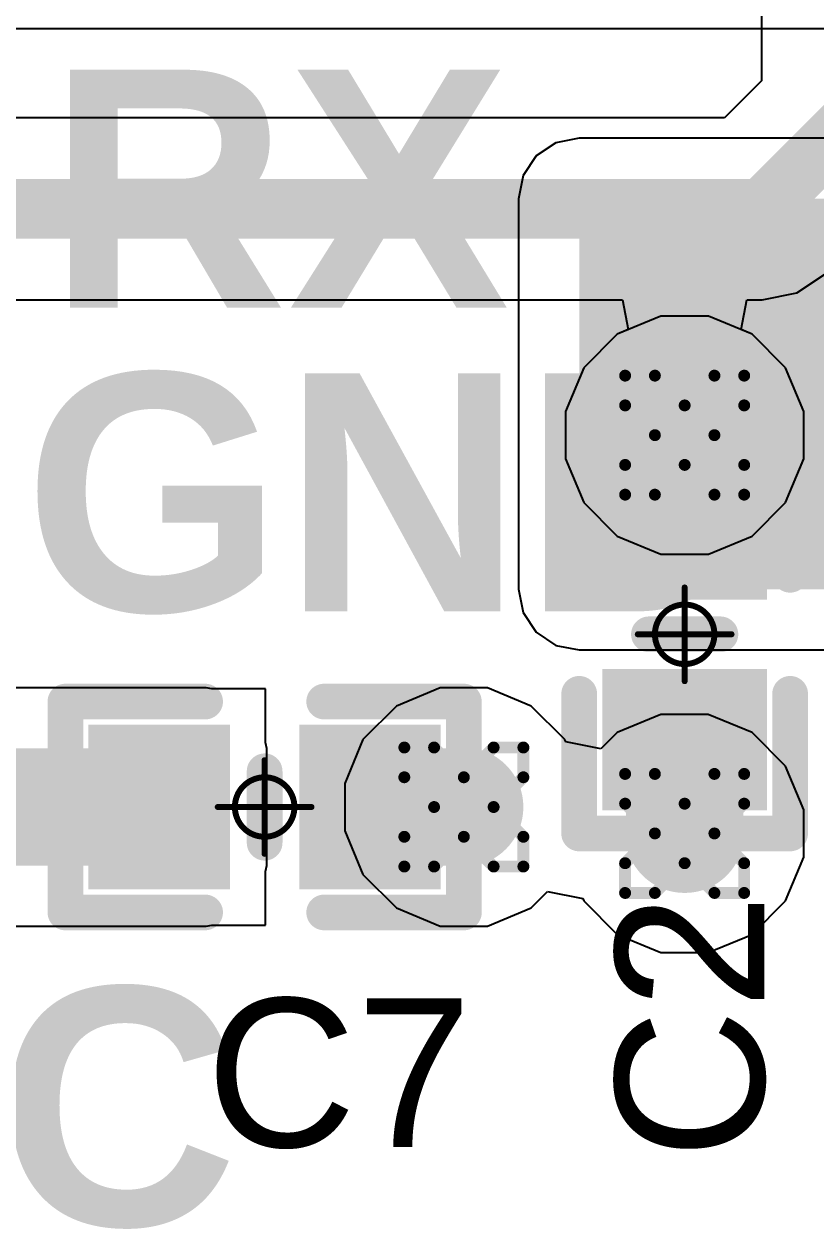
# Model space of a CAD drawing. Header units: inches. Extents: x -13 to 366, y -4 to 120.
# Drawn here: x -0.33 to 3.05, y 2.49 to 7.63 of the extents above; entities that cross this region are included whole.
import ezdxf

# ---------------------------------------------------------------- set-up
doc = ezdxf.new("R2010")
doc.units = ezdxf.units.IN
for name, color, linetype in [('Bottom Layer', 5, 'Continuous'), ('Drill Drawing', 1, 'Continuous'), ('GND', 16, 'Continuous'), ('Mechanical 15', 56, 'Continuous'), ('POWER', 76, 'Continuous'), ('Top Layer', 1, 'Continuous'), ('Top Overlay', 2, 'Continuous'), ('Top Paste', 8, 'Continuous'), ('Top Solder', 216, 'Continuous'), ('Via Holes', 16, 'Continuous')]:
    doc.layers.add(name, color=color, linetype=linetype)
doc.styles.add('Arial', font='', dxfattribs={"height": 0.2})
doc.styles.add('Arial_Bold', font='', dxfattribs={"height": 0.2})
doc.styles.get('Arial').set_extended_font_data('Arial')
doc.styles.get('Arial_Bold').set_extended_font_data('Arial', bold=True)

# ---------------------------------------------------------------- blocks, each defined once
blk = doc.blocks.new('C_0402_L_38')
at = {"layer": 'Top Layer'}
for points in [[(-0.6499986999999999, 0.2499995), (-0.2499995, 0.2499995), (-0.2499995, -0.2499995), (-0.6499986999999999, -0.2499995)], [(0.24991822, 0.24991822), (0.64991742, 0.24991822), (0.64991742, -0.25008078), (0.24991822, -0.25008078)]]:
    blk.add_hatch(color=1, dxfattribs=at).paths.add_polyline_path(points)
at = {"layer": 'Top Paste'}
for points in [[(-0.6499986999999999, 0.2499995), (-0.2499995, 0.2499995), (-0.2499995, -0.2499995), (-0.6499986999999999, -0.2499995)], [(0.24991822, 0.24991822), (0.64991742, 0.24991822), (0.64991742, -0.25008078), (0.24991822, -0.25008078)]]:
    blk.add_hatch(color=8, dxfattribs=at).paths.add_polyline_path(points)
at = {"layer": 'Top Solder'}
for points in [[(-0.7515987, 0.3515995), (-0.1483995, 0.3515995), (-0.1483995, -0.3515995), (-0.7515987, -0.3515995)], [(0.14831822, 0.35151822), (0.75151742, 0.35151822), (0.75151742, -0.35168078), (0.14831822, -0.35168078)]]:
    blk.add_hatch(color=216, dxfattribs=at).paths.add_polyline_path(points)
at = {"layer": 'Mechanical 15'}
for points in [[(0, -0.1999996, 0.0254, 0.0254, 0), (0, 0.1999996, 0.0254, 0.0254, 0)], [(-0.1999996, 0, 0.0254, 0.0254, 0), (0.1999996, 0, 0.0254, 0.0254, 0)]]:
    blk.add_lwpolyline(points, format="xyseb", dxfattribs=at)
for points in [[(-0.00635, 0.1999996, 0.0127, 0.0127, 1), (0.00635, 0.1999996, 0.0127, 0.0127, 1)], [(0.127, 0, 0.0254, 0.0254, 1), (-0.127, 0, 0.0254, 0.0254, 1)], [(-0.2063496, 0, 0.0127, 0.0127, 1), (-0.1936496, 0, 0.0127, 0.0127, 1)], [(-0.13335, 0, 0.0127, 0.0127, 1), (-0.12065, 0, 0.0127, 0.0127, 1)], [(0.12065, 0, 0.0127, 0.0127, 1), (0.13335, 0, 0.0127, 0.0127, 1)], [(0.1936496, 0, 0.0127, 0.0127, 1), (0.2063496, 0, 0.0127, 0.0127, 1)], [(-0.00635, -0.1999996, 0.0127, 0.0127, 1), (0.00635, -0.1999996, 0.0127, 0.0127, 1)]]:
    blk.add_lwpolyline(points, format="xyseb", close=True, dxfattribs=at)
at = {"layer": 'Top Overlay'}
for points in [[(-0.84991956, 0.44991782, 0.1524, 0.1524, 0), (-0.254, 0.44991782, 0.1524, 0.1524, 0)], [(-0.84991956, -0.44991782, 0.1524, 0.1524, 0), (-0.84991956, 0.44991782, 0.1524, 0.1524, 0)], [(0.254, 0.44991782, 0.1524, 0.1524, 0), (0.84991956, 0.44991782, 0.1524, 0.1524, 0)], [(0.84991956, -0.45008038, 0.1524, 0.1524, 0), (0.84991956, 0.44991782, 0.1524, 0.1524, 0)], [(0, -0.1524, 0.1524, 0.1524, 0), (0, 0.1524, 0.1524, 0.1524, 0)], [(-0.84991956, -0.44991782, 0.1524, 0.1524, 0), (-0.254, -0.44991782, 0.1524, 0.1524, 0)], [(-0.84991956, -0.44991782, 0.1524, 0.1524, 0), (-0.8497569999999999, -0.45008038, 0.1524, 0.1524, 0)], [(0.254, -0.44991782, 0.1524, 0.1524, 0), (0.84991956, -0.44991782, 0.1524, 0.1524, 0)]]:
    blk.add_lwpolyline(points, format="xyseb", dxfattribs=at)
for points in [[(-0.8880195599999998, 0.44991782, 0.0762, 0.0762, 1), (-0.81181956, 0.44991782, 0.0762, 0.0762, 1)], [(-0.8880195599999998, 0.44991782, 0.0762, 0.0762, 1), (-0.81181956, 0.44991782, 0.0762, 0.0762, 1)], [(-0.2921, 0.44991782, 0.0762, 0.0762, 1), (-0.2159, 0.44991782, 0.0762, 0.0762, 1)], [(0.2159, 0.44991782, 0.0762, 0.0762, 1), (0.2921, 0.44991782, 0.0762, 0.0762, 1)], [(0.81181956, 0.44991782, 0.0762, 0.0762, 1), (0.8880195599999998, 0.44991782, 0.0762, 0.0762, 1)], [(0.81181956, 0.44991782, 0.0762, 0.0762, 1), (0.8880195599999998, 0.44991782, 0.0762, 0.0762, 1)], [(-0.0381, 0.1524, 0.0762, 0.0762, 1), (0.0381, 0.1524, 0.0762, 0.0762, 1)], [(-0.0381, -0.1524, 0.0762, 0.0762, 1), (0.0381, -0.1524, 0.0762, 0.0762, 1)], [(-0.8880195599999998, -0.44991782, 0.0762, 0.0762, 1), (-0.81181956, -0.44991782, 0.0762, 0.0762, 1)], [(-0.8880195599999998, -0.44991782, 0.0762, 0.0762, 1), (-0.81181956, -0.44991782, 0.0762, 0.0762, 1)], [(-0.8880195599999998, -0.44991782, 0.0762, 0.0762, 1), (-0.81181956, -0.44991782, 0.0762, 0.0762, 1)], [(-0.8878569999999999, -0.45008038, 0.0762, 0.0762, 1), (-0.8116569999999999, -0.45008038, 0.0762, 0.0762, 1)], [(-0.2921, -0.44991782, 0.0762, 0.0762, 1), (-0.2159, -0.44991782, 0.0762, 0.0762, 1)], [(0.2159, -0.44991782, 0.0762, 0.0762, 1), (0.2921, -0.44991782, 0.0762, 0.0762, 1)], [(0.81181956, -0.44991782, 0.0762, 0.0762, 1), (0.8880195599999998, -0.44991782, 0.0762, 0.0762, 1)], [(0.81181956, -0.45008038, 0.0762, 0.0762, 1), (0.8880195599999998, -0.45008038, 0.0762, 0.0762, 1)]]:
    blk.add_lwpolyline(points, format="xyseb", close=True, dxfattribs=at)
blk = doc.blocks.new('C_0402_L_39')
at = {"layer": 'Top Layer'}
for points in [[(-0.6499986999999999, 0.2499995), (-0.2499995, 0.2499995), (-0.2499995, -0.2499995), (-0.6499986999999999, -0.2499995)], [(0.24991822, 0.24991822), (0.64991742, 0.24991822), (0.64991742, -0.25008078), (0.24991822, -0.25008078)]]:
    blk.add_hatch(color=1, dxfattribs=at).paths.add_polyline_path(points)
at = {"layer": 'Top Paste'}
for points in [[(-0.6499986999999999, 0.2499995), (-0.2499995, 0.2499995), (-0.2499995, -0.2499995), (-0.6499986999999999, -0.2499995)], [(0.24991822, 0.24991822), (0.64991742, 0.24991822), (0.64991742, -0.25008078), (0.24991822, -0.25008078)]]:
    blk.add_hatch(color=8, dxfattribs=at).paths.add_polyline_path(points)
at = {"layer": 'Top Solder'}
for points in [[(-0.7515987, 0.3515995), (-0.1483995, 0.3515995), (-0.1483995, -0.3515995), (-0.7515987, -0.3515995)], [(0.14831822, 0.35151822), (0.75151742, 0.35151822), (0.75151742, -0.35168078), (0.14831822, -0.35168078)]]:
    blk.add_hatch(color=216, dxfattribs=at).paths.add_polyline_path(points)
at = {"layer": 'Mechanical 15'}
for points in [[(0, -0.1999996, 0.0254, 0.0254, 0), (0, 0.1999996, 0.0254, 0.0254, 0)], [(0.1999996, 0, 0.0254, 0.0254, 0), (-0.1999996, 0, 0.0254, 0.0254, 0)]]:
    blk.add_lwpolyline(points, format="xyseb", dxfattribs=at)
for points in [[(-0.00635, 0.1999996, 0.0127, 0.0127, 1), (0.00635, 0.1999996, 0.0127, 0.0127, 1)], [(0.127, 0, 0.0254, 0.0254, 1), (-0.127, 0, 0.0254, 0.0254, 1)], [(-0.2063496, 0, 0.0127, 0.0127, 1), (-0.1936496, 0, 0.0127, 0.0127, 1)], [(-0.13335, 0, 0.0127, 0.0127, 1), (-0.12065, 0, 0.0127, 0.0127, 1)], [(0.12065, 0, 0.0127, 0.0127, 1), (0.13335, 0, 0.0127, 0.0127, 1)], [(0.1936496, 0, 0.0127, 0.0127, 1), (0.2063496, 0, 0.0127, 0.0127, 1)], [(-0.00635, -0.1999996, 0.0127, 0.0127, 1), (0.00635, -0.1999996, 0.0127, 0.0127, 1)]]:
    blk.add_lwpolyline(points, format="xyseb", close=True, dxfattribs=at)
at = {"layer": 'Top Overlay'}
for points in [[(-0.254, 0.44991782, 0.1524, 0.1524, 0), (-0.84991956, 0.44991782, 0.1524, 0.1524, 0)], [(-0.84991956, -0.44991782, 0.1524, 0.1524, 0), (-0.84991956, 0.44991782, 0.1524, 0.1524, 0)], [(0.84991956, 0.44991782, 0.1524, 0.1524, 0), (0.254, 0.44991782, 0.1524, 0.1524, 0)], [(0.84991956, -0.45008038, 0.1524, 0.1524, 0), (0.84991956, 0.44991782, 0.1524, 0.1524, 0)], [(0, -0.1524, 0.1524, 0.1524, 0), (0, 0.1524, 0.1524, 0.1524, 0)], [(-0.254, -0.44991782, 0.1524, 0.1524, 0), (-0.84991956, -0.44991782, 0.1524, 0.1524, 0)], [(-0.8497569999999999, -0.45008038, 0.1524, 0.1524, 0), (-0.84991956, -0.44991782, 0.1524, 0.1524, 0)], [(0.84991956, -0.44991782, 0.1524, 0.1524, 0), (0.254, -0.44991782, 0.1524, 0.1524, 0)]]:
    blk.add_lwpolyline(points, format="xyseb", dxfattribs=at)
for points in [[(-0.8880195599999998, 0.44991782, 0.0762, 0.0762, 1), (-0.81181956, 0.44991782, 0.0762, 0.0762, 1)], [(-0.8880195599999998, 0.44991782, 0.0762, 0.0762, 1), (-0.81181956, 0.44991782, 0.0762, 0.0762, 1)], [(-0.2921, 0.44991782, 0.0762, 0.0762, 1), (-0.2159, 0.44991782, 0.0762, 0.0762, 1)], [(0.2159, 0.44991782, 0.0762, 0.0762, 1), (0.2921, 0.44991782, 0.0762, 0.0762, 1)], [(0.81181956, 0.44991782, 0.0762, 0.0762, 1), (0.8880195599999998, 0.44991782, 0.0762, 0.0762, 1)], [(0.81181956, 0.44991782, 0.0762, 0.0762, 1), (0.8880195599999998, 0.44991782, 0.0762, 0.0762, 1)], [(-0.0381, 0.1524, 0.0762, 0.0762, 1), (0.0381, 0.1524, 0.0762, 0.0762, 1)], [(-0.0381, -0.1524, 0.0762, 0.0762, 1), (0.0381, -0.1524, 0.0762, 0.0762, 1)], [(-0.8880195599999998, -0.44991782, 0.0762, 0.0762, 1), (-0.81181956, -0.44991782, 0.0762, 0.0762, 1)], [(-0.8880195599999998, -0.44991782, 0.0762, 0.0762, 1), (-0.81181956, -0.44991782, 0.0762, 0.0762, 1)], [(-0.8880195599999998, -0.44991782, 0.0762, 0.0762, 1), (-0.81181956, -0.44991782, 0.0762, 0.0762, 1)], [(-0.8878569999999999, -0.45008038, 0.0762, 0.0762, 1), (-0.8116569999999999, -0.45008038, 0.0762, 0.0762, 1)], [(-0.2921, -0.44991782, 0.0762, 0.0762, 1), (-0.2159, -0.44991782, 0.0762, 0.0762, 1)], [(0.2159, -0.44991782, 0.0762, 0.0762, 1), (0.2921, -0.44991782, 0.0762, 0.0762, 1)], [(0.81181956, -0.44991782, 0.0762, 0.0762, 1), (0.8880195599999998, -0.44991782, 0.0762, 0.0762, 1)], [(0.81181956, -0.45008038, 0.0762, 0.0762, 1), (0.8880195599999998, -0.45008038, 0.0762, 0.0762, 1)]]:
    blk.add_lwpolyline(points, format="xyseb", close=True, dxfattribs=at)

msp = doc.modelspace()

# ---------------------------------------------------------------- hatches: boundary and pattern name
at = {"layer": 'Bottom Layer'}
h = msp.add_hatch(color=5, dxfattribs=at)
edge = h.paths.add_edge_path()
edge.add_arc((2.49290332, 5.879533579999999), 0.254, 0, 360)
h = msp.add_hatch(color=5, dxfattribs=at)
edge = h.paths.add_edge_path()
edge.add_arc((1.55090622, 4.292518719999999), 0.254, 0, 360)
h = msp.add_hatch(color=5, dxfattribs=at)
edge = h.paths.add_edge_path()
edge.add_arc((2.49282204, 4.17977574), 0.254, 0, 360)
at = {"layer": 'GND'}
h = msp.add_hatch(color=16, dxfattribs=at)
edge = h.paths.add_edge_path()
edge.add_arc((2.49290332, 5.879533579999999), 0.254, 0, 360)
h = msp.add_hatch(color=16, dxfattribs=at)
edge = h.paths.add_edge_path()
edge.add_arc((1.55090622, 4.292518719999999), 0.254, 0, 360)
h = msp.add_hatch(color=16, dxfattribs=at)
edge = h.paths.add_edge_path()
edge.add_arc((2.49282204, 4.17977574), 0.254, 0, 360)
at = {"layer": 'POWER'}
h = msp.add_hatch(color=76, dxfattribs=at)
edge = h.paths.add_edge_path()
edge.add_arc((2.49290332, 5.879533579999999), 0.254, 0, 360)
h = msp.add_hatch(color=76, dxfattribs=at)
edge = h.paths.add_edge_path()
edge.add_arc((1.55090622, 4.292518719999999), 0.254, 0, 360)
h = msp.add_hatch(color=76, dxfattribs=at)
edge = h.paths.add_edge_path()
edge.add_arc((2.49282204, 4.17977574), 0.254, 0, 360)
at = {"layer": 'Top Layer'}
for points in [[(2.04290422, 5.22174724), (6.09841554, 5.22174724), (6.09841554, 6.888515559999999), (2.04290422, 6.888515559999999)], [(2.742819, 4.77969326), (2.24282, 4.77969326), (2.24282, 4.17977574), (2.742819, 4.17977574)], [(-1.52512522, 4.0426005), (0.4510659, 4.0426005), (0.4510659, 4.5425995), (-1.52512522, 4.5425995)], [(0.9509887, 4.54251568), (0.9509887, 4.042516679999999), (1.55090622, 4.042516679999999), (1.55090622, 4.54251568)]]:
    msp.add_hatch(color=1, dxfattribs=at).paths.add_polyline_path(points)
h = msp.add_hatch(color=1, dxfattribs=at)
edge = h.paths.add_edge_path()
edge.add_arc((2.49290332, 5.879533579999999), 0.254, 0, 360)
h = msp.add_hatch(color=1, dxfattribs=at)
edge = h.paths.add_edge_path()
edge.add_arc((1.55090622, 4.292518719999999), 0.254, 0, 360)
h = msp.add_hatch(color=1, dxfattribs=at)
edge = h.paths.add_edge_path()
edge.add_arc((2.49282204, 4.17977574), 0.254, 0, 360)
at = {"layer": 'Via Holes'}
h = msp.add_hatch(color=7, dxfattribs=at)
edge = h.paths.add_edge_path()
edge.add_arc((2.49290332, 5.879533579999999), 0.127, 0, 360)
h = msp.add_hatch(color=7, dxfattribs=at)
edge = h.paths.add_edge_path()
edge.add_arc((1.55090622, 4.292518719999999), 0.127, 0, 360)
h = msp.add_hatch(color=7, dxfattribs=at)
edge = h.paths.add_edge_path()
edge.add_arc((2.49282204, 4.17977574), 0.127, 0, 360)

# ---------------------------------------------------------------- linework, layer by layer
at = {"layer": 'Bottom Layer'}
for p, q in [((2.8204541, 7.9681197), (2.8204541, 7.391908)), ((2.8204541, 7.391908), (2.66231116, 7.23376506)), ((2.66231116, 7.23376506), (-0.87876126, 7.23376506)), ((2.9718762, 6.486405619999999), (3.09790338, 6.57061424)), ((2.82321762, 6.456834939999999), (2.9718762, 6.486405619999999)), ((-0.87876126, 6.456834939999999), (2.22729552, 6.456834939999999)), ((2.22729552, 6.456834939999999), (2.25255582, 6.32983494)), ((2.73325082, 6.32983494), (2.75851112, 6.456834939999999)), ((2.75851112, 6.456834939999999), (2.82321762, 6.456834939999999)), ((2.25255582, 6.32983494), (2.20514418, 6.31019566)), ((2.78066246, 6.31019566), (2.73325082, 6.32983494)), ((2.20514418, 6.31019566), (2.06224124, 6.167292719999999)), ((2.9235654, 6.167292719999999), (2.78066246, 6.31019566)), ((2.06224124, 6.167292719999999), (1.98490332, 5.98057986)), ((3.00090332, 5.98057986), (2.9235654, 6.167292719999999)), ((1.98490332, 5.98057986), (1.98490332, 5.778487299999999)), ((3.00090332, 5.778487299999999), (3.00090332, 5.98057986)), ((1.98490332, 5.778487299999999), (2.06224124, 5.59177444)), ((2.9235654, 5.59177444), (3.00090332, 5.778487299999999)), ((2.06224124, 5.59177444), (2.20514418, 5.4488715)), ((2.78066246, 5.4488715), (2.9235654, 5.59177444)), ((2.20514418, 5.4488715), (2.39185704, 5.371533579999999)), ((2.5939496, 5.371533579999999), (2.78066246, 5.4488715)), ((2.39185704, 5.371533579999999), (2.5939496, 5.371533579999999))]:
    msp.add_line(p, q, dxfattribs=at)
for points in [[(2.82321762, 6.8453, 0.254, 0.254, 0), (3.208919159999999, 7.23100154, 0.254, 0.254, 0)], [(-1.52512522, 6.8453, 0.254, 0.254, 0), (2.82321762, 6.8453, 0.254, 0.254, 0)]]:
    msp.add_lwpolyline(points, format="xyseb", dxfattribs=at)
msp.add_lwpolyline([(2.75971762, 6.8453, 0.127, 0.127, 1), (2.88671762, 6.8453, 0.127, 0.127, 1)], format="xyseb", close=True, dxfattribs=at)
msp.add_lwpolyline([(2.75971762, 6.8453, 0.127, 0.127, 1), (2.88671762, 6.8453, 0.127, 0.127, 1)], format="xyseb", close=True, dxfattribs=at)
at = {"layer": 'Drill Drawing'}
for points in [[(2.23890332, 6.00653358, 0.0508, 0.0508, 0), (2.23890332, 6.133533579999999, 0.0508, 0.0508, 0)], [(2.23890332, 6.133533579999999, 0.0508, 0.0508, 0), (2.36590332, 6.133533579999999, 0.0508, 0.0508, 0)], [(2.36590332, 6.133533579999999, 0.0508, 0.0508, 0), (2.49290332, 6.00653358, 0.0508, 0.0508, 0)], [(2.49290332, 6.00653358, 0.0508, 0.0508, 0), (2.61990332, 6.133533579999999, 0.0508, 0.0508, 0)], [(2.61990332, 6.133533579999999, 0.0508, 0.0508, 0), (2.74690332, 6.133533579999999, 0.0508, 0.0508, 0)], [(2.74690332, 6.00653358, 0.0508, 0.0508, 0), (2.74690332, 6.133533579999999, 0.0508, 0.0508, 0)], [(2.23890332, 6.00653358, 0.0508, 0.0508, 0), (2.36590332, 5.879533579999999, 0.0508, 0.0508, 0)], [(2.61990332, 5.879533579999999, 0.0508, 0.0508, 0), (2.74690332, 6.00653358, 0.0508, 0.0508, 0)], [(2.23890332, 5.75253358, 0.0508, 0.0508, 0), (2.36590332, 5.879533579999999, 0.0508, 0.0508, 0)], [(2.61990332, 5.879533579999999, 0.0508, 0.0508, 0), (2.74690332, 5.75253358, 0.0508, 0.0508, 0)], [(2.23890332, 5.62553358, 0.0508, 0.0508, 0), (2.23890332, 5.75253358, 0.0508, 0.0508, 0)], [(2.36590332, 5.62553358, 0.0508, 0.0508, 0), (2.49290332, 5.75253358, 0.0508, 0.0508, 0)], [(2.49290332, 5.75253358, 0.0508, 0.0508, 0), (2.61990332, 5.62553358, 0.0508, 0.0508, 0)], [(2.74690332, 5.62553358, 0.0508, 0.0508, 0), (2.74690332, 5.75253358, 0.0508, 0.0508, 0)], [(2.23890332, 5.62553358, 0.0508, 0.0508, 0), (2.36590332, 5.62553358, 0.0508, 0.0508, 0)], [(2.61990332, 5.62553358, 0.0508, 0.0508, 0), (2.74690332, 5.62553358, 0.0508, 0.0508, 0)], [(1.29690622, 4.41951872, 0.0508, 0.0508, 0), (1.29690622, 4.54651872, 0.0508, 0.0508, 0)], [(1.29690622, 4.54651872, 0.0508, 0.0508, 0), (1.42390622, 4.54651872, 0.0508, 0.0508, 0)], [(1.42390622, 4.54651872, 0.0508, 0.0508, 0), (1.55090622, 4.41951872, 0.0508, 0.0508, 0)], [(1.55090622, 4.41951872, 0.0508, 0.0508, 0), (1.67790622, 4.54651872, 0.0508, 0.0508, 0)], [(1.67790622, 4.54651872, 0.0508, 0.0508, 0), (1.80490622, 4.54651872, 0.0508, 0.0508, 0)], [(1.80490622, 4.41951872, 0.0508, 0.0508, 0), (1.80490622, 4.54651872, 0.0508, 0.0508, 0)], [(1.29690622, 4.41951872, 0.0508, 0.0508, 0), (1.42390622, 4.292518719999999, 0.0508, 0.0508, 0)], [(1.67790622, 4.292518719999999, 0.0508, 0.0508, 0), (1.80490622, 4.41951872, 0.0508, 0.0508, 0)], [(2.23882204, 4.306775739999999, 0.0508, 0.0508, 0), (2.23882204, 4.43377574, 0.0508, 0.0508, 0)], [(2.23882204, 4.43377574, 0.0508, 0.0508, 0), (2.36582204, 4.43377574, 0.0508, 0.0508, 0)], [(2.36582204, 4.43377574, 0.0508, 0.0508, 0), (2.49282204, 4.306775739999999, 0.0508, 0.0508, 0)], [(2.49282204, 4.306775739999999, 0.0508, 0.0508, 0), (2.61982204, 4.43377574, 0.0508, 0.0508, 0)], [(2.61982204, 4.43377574, 0.0508, 0.0508, 0), (2.74682204, 4.43377574, 0.0508, 0.0508, 0)], [(2.74682204, 4.306775739999999, 0.0508, 0.0508, 0), (2.74682204, 4.43377574, 0.0508, 0.0508, 0)], [(2.23882204, 4.306775739999999, 0.0508, 0.0508, 0), (2.36582204, 4.17977574, 0.0508, 0.0508, 0)], [(2.61982204, 4.17977574, 0.0508, 0.0508, 0), (2.74682204, 4.306775739999999, 0.0508, 0.0508, 0)], [(1.29690622, 4.16551872, 0.0508, 0.0508, 0), (1.42390622, 4.292518719999999, 0.0508, 0.0508, 0)], [(1.67790622, 4.292518719999999, 0.0508, 0.0508, 0), (1.80490622, 4.16551872, 0.0508, 0.0508, 0)], [(1.29690622, 4.03851872, 0.0508, 0.0508, 0), (1.29690622, 4.16551872, 0.0508, 0.0508, 0)], [(1.42390622, 4.03851872, 0.0508, 0.0508, 0), (1.55090622, 4.16551872, 0.0508, 0.0508, 0)], [(1.55090622, 4.16551872, 0.0508, 0.0508, 0), (1.67790622, 4.03851872, 0.0508, 0.0508, 0)], [(1.80490622, 4.03851872, 0.0508, 0.0508, 0), (1.80490622, 4.16551872, 0.0508, 0.0508, 0)], [(2.23882204, 4.05277574, 0.0508, 0.0508, 0), (2.36582204, 4.17977574, 0.0508, 0.0508, 0)], [(2.61982204, 4.17977574, 0.0508, 0.0508, 0), (2.74682204, 4.05277574, 0.0508, 0.0508, 0)], [(1.29690622, 4.03851872, 0.0508, 0.0508, 0), (1.42390622, 4.03851872, 0.0508, 0.0508, 0)], [(1.67790622, 4.03851872, 0.0508, 0.0508, 0), (1.80490622, 4.03851872, 0.0508, 0.0508, 0)], [(2.23882204, 3.92577574, 0.0508, 0.0508, 0), (2.23882204, 4.05277574, 0.0508, 0.0508, 0)], [(2.36582204, 3.92577574, 0.0508, 0.0508, 0), (2.49282204, 4.05277574, 0.0508, 0.0508, 0)], [(2.49282204, 4.05277574, 0.0508, 0.0508, 0), (2.61982204, 3.92577574, 0.0508, 0.0508, 0)], [(2.74682204, 3.92577574, 0.0508, 0.0508, 0), (2.74682204, 4.05277574, 0.0508, 0.0508, 0)], [(2.23882204, 3.92577574, 0.0508, 0.0508, 0), (2.36582204, 3.92577574, 0.0508, 0.0508, 0)], [(2.61982204, 3.92577574, 0.0508, 0.0508, 0), (2.74682204, 3.92577574, 0.0508, 0.0508, 0)]]:
    msp.add_lwpolyline(points, format="xyseb", dxfattribs=at)
for points in [[(2.22620332, 6.133533579999999, 0.0254, 0.0254, 1), (2.25160332, 6.133533579999999, 0.0254, 0.0254, 1)], [(2.22620332, 6.133533579999999, 0.0254, 0.0254, 1), (2.25160332, 6.133533579999999, 0.0254, 0.0254, 1)], [(2.35320332, 6.133533579999999, 0.0254, 0.0254, 1), (2.37860332, 6.133533579999999, 0.0254, 0.0254, 1)], [(2.35320332, 6.133533579999999, 0.0254, 0.0254, 1), (2.37860332, 6.133533579999999, 0.0254, 0.0254, 1)], [(2.60720332, 6.133533579999999, 0.0254, 0.0254, 1), (2.63260332, 6.133533579999999, 0.0254, 0.0254, 1)], [(2.60720332, 6.133533579999999, 0.0254, 0.0254, 1), (2.63260332, 6.133533579999999, 0.0254, 0.0254, 1)], [(2.73420332, 6.133533579999999, 0.0254, 0.0254, 1), (2.75960332, 6.133533579999999, 0.0254, 0.0254, 1)], [(2.73420332, 6.133533579999999, 0.0254, 0.0254, 1), (2.75960332, 6.133533579999999, 0.0254, 0.0254, 1)], [(2.22620332, 6.00653358, 0.0254, 0.0254, 1), (2.25160332, 6.00653358, 0.0254, 0.0254, 1)], [(2.22620332, 6.00653358, 0.0254, 0.0254, 1), (2.25160332, 6.00653358, 0.0254, 0.0254, 1)], [(2.48020332, 6.00653358, 0.0254, 0.0254, 1), (2.50560332, 6.00653358, 0.0254, 0.0254, 1)], [(2.48020332, 6.00653358, 0.0254, 0.0254, 1), (2.50560332, 6.00653358, 0.0254, 0.0254, 1)], [(2.73420332, 6.00653358, 0.0254, 0.0254, 1), (2.75960332, 6.00653358, 0.0254, 0.0254, 1)], [(2.73420332, 6.00653358, 0.0254, 0.0254, 1), (2.75960332, 6.00653358, 0.0254, 0.0254, 1)], [(2.35320332, 5.879533579999999, 0.0254, 0.0254, 1), (2.37860332, 5.879533579999999, 0.0254, 0.0254, 1)], [(2.35320332, 5.879533579999999, 0.0254, 0.0254, 1), (2.37860332, 5.879533579999999, 0.0254, 0.0254, 1)], [(2.60720332, 5.879533579999999, 0.0254, 0.0254, 1), (2.63260332, 5.879533579999999, 0.0254, 0.0254, 1)], [(2.60720332, 5.879533579999999, 0.0254, 0.0254, 1), (2.63260332, 5.879533579999999, 0.0254, 0.0254, 1)], [(2.22620332, 5.75253358, 0.0254, 0.0254, 1), (2.25160332, 5.75253358, 0.0254, 0.0254, 1)], [(2.22620332, 5.75253358, 0.0254, 0.0254, 1), (2.25160332, 5.75253358, 0.0254, 0.0254, 1)], [(2.48020332, 5.75253358, 0.0254, 0.0254, 1), (2.50560332, 5.75253358, 0.0254, 0.0254, 1)], [(2.48020332, 5.75253358, 0.0254, 0.0254, 1), (2.50560332, 5.75253358, 0.0254, 0.0254, 1)], [(2.73420332, 5.75253358, 0.0254, 0.0254, 1), (2.75960332, 5.75253358, 0.0254, 0.0254, 1)], [(2.73420332, 5.75253358, 0.0254, 0.0254, 1), (2.75960332, 5.75253358, 0.0254, 0.0254, 1)], [(2.22620332, 5.62553358, 0.0254, 0.0254, 1), (2.25160332, 5.62553358, 0.0254, 0.0254, 1)], [(2.22620332, 5.62553358, 0.0254, 0.0254, 1), (2.25160332, 5.62553358, 0.0254, 0.0254, 1)], [(2.35320332, 5.62553358, 0.0254, 0.0254, 1), (2.37860332, 5.62553358, 0.0254, 0.0254, 1)], [(2.35320332, 5.62553358, 0.0254, 0.0254, 1), (2.37860332, 5.62553358, 0.0254, 0.0254, 1)], [(2.60720332, 5.62553358, 0.0254, 0.0254, 1), (2.63260332, 5.62553358, 0.0254, 0.0254, 1)], [(2.60720332, 5.62553358, 0.0254, 0.0254, 1), (2.63260332, 5.62553358, 0.0254, 0.0254, 1)], [(2.73420332, 5.62553358, 0.0254, 0.0254, 1), (2.75960332, 5.62553358, 0.0254, 0.0254, 1)], [(2.73420332, 5.62553358, 0.0254, 0.0254, 1), (2.75960332, 5.62553358, 0.0254, 0.0254, 1)], [(1.28420622, 4.54651872, 0.0254, 0.0254, 1), (1.30960622, 4.54651872, 0.0254, 0.0254, 1)], [(1.28420622, 4.54651872, 0.0254, 0.0254, 1), (1.30960622, 4.54651872, 0.0254, 0.0254, 1)], [(1.41120622, 4.54651872, 0.0254, 0.0254, 1), (1.43660622, 4.54651872, 0.0254, 0.0254, 1)], [(1.41120622, 4.54651872, 0.0254, 0.0254, 1), (1.43660622, 4.54651872, 0.0254, 0.0254, 1)], [(1.66520622, 4.54651872, 0.0254, 0.0254, 1), (1.69060622, 4.54651872, 0.0254, 0.0254, 1)], [(1.66520622, 4.54651872, 0.0254, 0.0254, 1), (1.69060622, 4.54651872, 0.0254, 0.0254, 1)], [(1.79220622, 4.54651872, 0.0254, 0.0254, 1), (1.81760622, 4.54651872, 0.0254, 0.0254, 1)], [(1.79220622, 4.54651872, 0.0254, 0.0254, 1), (1.81760622, 4.54651872, 0.0254, 0.0254, 1)], [(1.28420622, 4.41951872, 0.0254, 0.0254, 1), (1.30960622, 4.41951872, 0.0254, 0.0254, 1)], [(1.28420622, 4.41951872, 0.0254, 0.0254, 1), (1.30960622, 4.41951872, 0.0254, 0.0254, 1)], [(1.53820622, 4.41951872, 0.0254, 0.0254, 1), (1.56360622, 4.41951872, 0.0254, 0.0254, 1)], [(1.53820622, 4.41951872, 0.0254, 0.0254, 1), (1.56360622, 4.41951872, 0.0254, 0.0254, 1)], [(1.79220622, 4.41951872, 0.0254, 0.0254, 1), (1.81760622, 4.41951872, 0.0254, 0.0254, 1)], [(1.79220622, 4.41951872, 0.0254, 0.0254, 1), (1.81760622, 4.41951872, 0.0254, 0.0254, 1)], [(2.22612204, 4.43377574, 0.0254, 0.0254, 1), (2.25152204, 4.43377574, 0.0254, 0.0254, 1)], [(2.22612204, 4.43377574, 0.0254, 0.0254, 1), (2.25152204, 4.43377574, 0.0254, 0.0254, 1)], [(2.35312204, 4.43377574, 0.0254, 0.0254, 1), (2.37852204, 4.43377574, 0.0254, 0.0254, 1)], [(2.35312204, 4.43377574, 0.0254, 0.0254, 1), (2.37852204, 4.43377574, 0.0254, 0.0254, 1)], [(2.60712204, 4.43377574, 0.0254, 0.0254, 1), (2.63252204, 4.43377574, 0.0254, 0.0254, 1)], [(2.60712204, 4.43377574, 0.0254, 0.0254, 1), (2.63252204, 4.43377574, 0.0254, 0.0254, 1)], [(2.73412204, 4.43377574, 0.0254, 0.0254, 1), (2.75952204, 4.43377574, 0.0254, 0.0254, 1)], [(2.73412204, 4.43377574, 0.0254, 0.0254, 1), (2.75952204, 4.43377574, 0.0254, 0.0254, 1)], [(2.22612204, 4.306775739999999, 0.0254, 0.0254, 1), (2.25152204, 4.306775739999999, 0.0254, 0.0254, 1)], [(2.22612204, 4.306775739999999, 0.0254, 0.0254, 1), (2.25152204, 4.306775739999999, 0.0254, 0.0254, 1)], [(2.48012204, 4.306775739999999, 0.0254, 0.0254, 1), (2.50552204, 4.306775739999999, 0.0254, 0.0254, 1)], [(2.48012204, 4.306775739999999, 0.0254, 0.0254, 1), (2.50552204, 4.306775739999999, 0.0254, 0.0254, 1)], [(2.73412204, 4.306775739999999, 0.0254, 0.0254, 1), (2.75952204, 4.306775739999999, 0.0254, 0.0254, 1)], [(2.73412204, 4.306775739999999, 0.0254, 0.0254, 1), (2.75952204, 4.306775739999999, 0.0254, 0.0254, 1)], [(1.41120622, 4.292518719999999, 0.0254, 0.0254, 1), (1.43660622, 4.292518719999999, 0.0254, 0.0254, 1)], [(1.41120622, 4.292518719999999, 0.0254, 0.0254, 1), (1.43660622, 4.292518719999999, 0.0254, 0.0254, 1)], [(1.66520622, 4.292518719999999, 0.0254, 0.0254, 1), (1.69060622, 4.292518719999999, 0.0254, 0.0254, 1)], [(1.66520622, 4.292518719999999, 0.0254, 0.0254, 1), (1.69060622, 4.292518719999999, 0.0254, 0.0254, 1)], [(1.28420622, 4.16551872, 0.0254, 0.0254, 1), (1.30960622, 4.16551872, 0.0254, 0.0254, 1)], [(1.28420622, 4.16551872, 0.0254, 0.0254, 1), (1.30960622, 4.16551872, 0.0254, 0.0254, 1)], [(1.53820622, 4.16551872, 0.0254, 0.0254, 1), (1.56360622, 4.16551872, 0.0254, 0.0254, 1)], [(1.53820622, 4.16551872, 0.0254, 0.0254, 1), (1.56360622, 4.16551872, 0.0254, 0.0254, 1)], [(1.79220622, 4.16551872, 0.0254, 0.0254, 1), (1.81760622, 4.16551872, 0.0254, 0.0254, 1)], [(1.79220622, 4.16551872, 0.0254, 0.0254, 1), (1.81760622, 4.16551872, 0.0254, 0.0254, 1)], [(2.35312204, 4.17977574, 0.0254, 0.0254, 1), (2.37852204, 4.17977574, 0.0254, 0.0254, 1)], [(2.35312204, 4.17977574, 0.0254, 0.0254, 1), (2.37852204, 4.17977574, 0.0254, 0.0254, 1)], [(2.60712204, 4.17977574, 0.0254, 0.0254, 1), (2.63252204, 4.17977574, 0.0254, 0.0254, 1)], [(2.60712204, 4.17977574, 0.0254, 0.0254, 1), (2.63252204, 4.17977574, 0.0254, 0.0254, 1)], [(1.28420622, 4.03851872, 0.0254, 0.0254, 1), (1.30960622, 4.03851872, 0.0254, 0.0254, 1)], [(1.28420622, 4.03851872, 0.0254, 0.0254, 1), (1.30960622, 4.03851872, 0.0254, 0.0254, 1)], [(1.41120622, 4.03851872, 0.0254, 0.0254, 1), (1.43660622, 4.03851872, 0.0254, 0.0254, 1)], [(1.41120622, 4.03851872, 0.0254, 0.0254, 1), (1.43660622, 4.03851872, 0.0254, 0.0254, 1)], [(1.66520622, 4.03851872, 0.0254, 0.0254, 1), (1.69060622, 4.03851872, 0.0254, 0.0254, 1)], [(1.66520622, 4.03851872, 0.0254, 0.0254, 1), (1.69060622, 4.03851872, 0.0254, 0.0254, 1)], [(1.79220622, 4.03851872, 0.0254, 0.0254, 1), (1.81760622, 4.03851872, 0.0254, 0.0254, 1)], [(1.79220622, 4.03851872, 0.0254, 0.0254, 1), (1.81760622, 4.03851872, 0.0254, 0.0254, 1)], [(2.22612204, 4.05277574, 0.0254, 0.0254, 1), (2.25152204, 4.05277574, 0.0254, 0.0254, 1)], [(2.22612204, 4.05277574, 0.0254, 0.0254, 1), (2.25152204, 4.05277574, 0.0254, 0.0254, 1)], [(2.48012204, 4.05277574, 0.0254, 0.0254, 1), (2.50552204, 4.05277574, 0.0254, 0.0254, 1)], [(2.48012204, 4.05277574, 0.0254, 0.0254, 1), (2.50552204, 4.05277574, 0.0254, 0.0254, 1)], [(2.73412204, 4.05277574, 0.0254, 0.0254, 1), (2.75952204, 4.05277574, 0.0254, 0.0254, 1)], [(2.73412204, 4.05277574, 0.0254, 0.0254, 1), (2.75952204, 4.05277574, 0.0254, 0.0254, 1)], [(2.22612204, 3.92577574, 0.0254, 0.0254, 1), (2.25152204, 3.92577574, 0.0254, 0.0254, 1)], [(2.22612204, 3.92577574, 0.0254, 0.0254, 1), (2.25152204, 3.92577574, 0.0254, 0.0254, 1)], [(2.35312204, 3.92577574, 0.0254, 0.0254, 1), (2.37852204, 3.92577574, 0.0254, 0.0254, 1)], [(2.35312204, 3.92577574, 0.0254, 0.0254, 1), (2.37852204, 3.92577574, 0.0254, 0.0254, 1)], [(2.60712204, 3.92577574, 0.0254, 0.0254, 1), (2.63252204, 3.92577574, 0.0254, 0.0254, 1)], [(2.60712204, 3.92577574, 0.0254, 0.0254, 1), (2.63252204, 3.92577574, 0.0254, 0.0254, 1)], [(2.73412204, 3.92577574, 0.0254, 0.0254, 1), (2.75952204, 3.92577574, 0.0254, 0.0254, 1)], [(2.73412204, 3.92577574, 0.0254, 0.0254, 1), (2.75952204, 3.92577574, 0.0254, 0.0254, 1)]]:
    msp.add_lwpolyline(points, format="xyseb", close=True, dxfattribs=at)
at = {"layer": 'GND'}
for p, q in [((2.39185704, 6.38753358), (2.20514418, 6.31019566)), ((2.5939496, 6.38753358), (2.39185704, 6.38753358)), ((2.78066246, 6.31019566), (2.5939496, 6.38753358)), ((2.20514418, 6.31019566), (2.06224124, 6.167292719999999)), ((2.9235654, 6.167292719999999), (2.78066246, 6.31019566)), ((2.06224124, 6.167292719999999), (1.98490332, 5.98057986)), ((3.00090332, 5.98057986), (2.9235654, 6.167292719999999)), ((1.98490332, 5.98057986), (1.98490332, 5.778487299999999)), ((3.00090332, 5.778487299999999), (3.00090332, 5.98057986)), ((1.98490332, 5.778487299999999), (2.06224124, 5.59177444)), ((2.9235654, 5.59177444), (3.00090332, 5.778487299999999)), ((2.06224124, 5.59177444), (2.20514418, 5.4488715)), ((2.78066246, 5.4488715), (2.9235654, 5.59177444)), ((2.20514418, 5.4488715), (2.39185704, 5.371533579999999)), ((2.5939496, 5.371533579999999), (2.78066246, 5.4488715)), ((2.39185704, 5.371533579999999), (2.5939496, 5.371533579999999))]:
    msp.add_line(p, q, dxfattribs=at)
at = {"layer": 'POWER'}
for p, q in [((-0.95880682, 7.615301), (3.54000054, 7.615301)), ((1.44985994, 4.800518719999999), (1.26314708, 4.7231808)), ((1.6519525, 4.800518719999999), (1.44985994, 4.800518719999999)), ((1.83866536, 4.7231808), (1.6519525, 4.800518719999999)), ((1.26314708, 4.7231808), (1.12024414, 4.58027786)), ((1.9815683, 4.58027786), (1.83866536, 4.7231808)), ((2.39177576, 4.68777574), (2.2050629, 4.61043782)), ((2.59386832, 4.68777574), (2.39177576, 4.68777574)), ((2.78058118, 4.61043782), (2.59386832, 4.68777574)), ((1.12024414, 4.58027786), (1.04290622, 4.393565)), ((1.98558912, 4.57056998), (1.9815683, 4.58027786)), ((2.2050629, 4.61043782), (2.13539578, 4.540770699999999)), ((2.92348412, 4.46753488), (2.78058118, 4.61043782)), ((2.13539578, 4.540770699999999), (1.98558912, 4.57056998)), ((3.00082204, 4.28082202), (2.92348412, 4.46753488)), ((1.04290622, 4.393565), (1.04290622, 4.191472439999999)), ((3.00082204, 4.07872946), (3.00082204, 4.28082202)), ((1.04290622, 4.191472439999999), (1.12024414, 4.00475958)), ((2.92348412, 3.8920166), (3.00082204, 4.07872946)), ((1.12024414, 4.00475958), (1.26314708, 3.86185664)), ((1.83866536, 3.86185664), (1.90833248, 3.93152376)), ((1.90833248, 3.93152376), (2.05813914, 3.90172448)), ((1.26314708, 3.86185664), (1.44985994, 3.78451872)), ((1.6519525, 3.78451872), (1.83866536, 3.86185664)), ((2.05813914, 3.90172448), (2.06215996, 3.8920166)), ((2.06215996, 3.8920166), (2.2050629, 3.74911366)), ((2.78058118, 3.74911366), (2.92348412, 3.8920166)), ((1.44985994, 3.78451872), (1.6519525, 3.78451872)), ((2.2050629, 3.74911366), (2.39177576, 3.67177574)), ((2.59386832, 3.67177574), (2.78058118, 3.74911366)), ((2.39177576, 3.67177574), (2.59386832, 3.67177574))]:
    msp.add_line(p, q, dxfattribs=at)
at = {"layer": 'Top Layer'}
for p, q in [((2.04290422, 7.14749396), (1.9437985, 7.12778102)), ((6.09841808, 7.14749396), (2.04290422, 7.14749396)), ((1.9437985, 7.12778102), (1.85978038, 7.07164194)), ((1.85978038, 7.07164194), (1.8036413, 6.98762382)), ((1.8036413, 6.98762382), (1.78392836, 6.888518099999999)), ((1.78392836, 6.888518099999999), (1.78392836, 5.22174724)), ((1.78392836, 5.22174724), (1.8036413, 5.122641519999999)), ((1.8036413, 5.122641519999999), (1.85978038, 5.0386234)), ((1.85978038, 5.0386234), (1.9437985, 4.982484319999999)), ((1.9437985, 4.982484319999999), (2.04290422, 4.96277138)), ((2.04290422, 4.96277138), (3.1737427, 4.96277138)), ((0.45106844, 4.801575359999999), (-0.77112622, 4.801575359999999)), ((0.4760849, 4.796599499999999), (0.45106844, 4.801575359999999)), ((0.70506844, 4.796599499999999), (0.4760849, 4.796599499999999)), ((0.70506844, 4.567615959999999), (0.70506844, 4.796599499999999)), ((0.7100443, 4.5425995), (0.70506844, 4.567615959999999)), ((0.7100443, 4.0426005), (0.7100443, 4.5425995)), ((0.70506844, 4.01758404), (0.7100443, 4.0426005)), ((0.70506844, 3.7886005), (0.70506844, 4.01758404)), ((-0.77112622, 3.78362464), (0.45106844, 3.78362464)), ((0.45106844, 3.78362464), (0.4760849, 3.7886005)), ((0.4760849, 3.7886005), (0.70506844, 3.7886005))]:
    msp.add_line(p, q, dxfattribs=at)

# ---------------------------------------------------------------- block references
at = {"rotation": 270}
msp.add_blockref('C_0402_L_39', (2.49290332, 5.029614019999999), dxfattribs=at)
msp.add_blockref('C_0402_L_38', (0.70106794, 4.2926))

# ---------------------------------------------------------------- texts
at = {"layer": 'Top Overlay'}
for s, height, rotation, style, p in [('RX', 1.016, 360, 'Arial_Bold', (-0.22462998, 6.423085959999999)), ('GND', 1.016, 360, 'Arial_Bold', (-0.32622998, 5.12768596)), ('C2', 0.635, 90, 'Arial', (2.83210508, 2.78872442)), ('VCC', 1.016, 360, 'Arial_Bold', (-2.40959132, 2.50646946))]:
    msp.add_text(s, height=height, rotation=rotation, dxfattribs=dict(at, style=style)).set_placement(p)
at = {"layer": 'Top Overlay', "style": 'Arial'}
msp.add_text('C7', height=0.635, dxfattribs=at).set_placement((0.45106844, 2.8413456))

doc.saveas('drawing.dxf')
